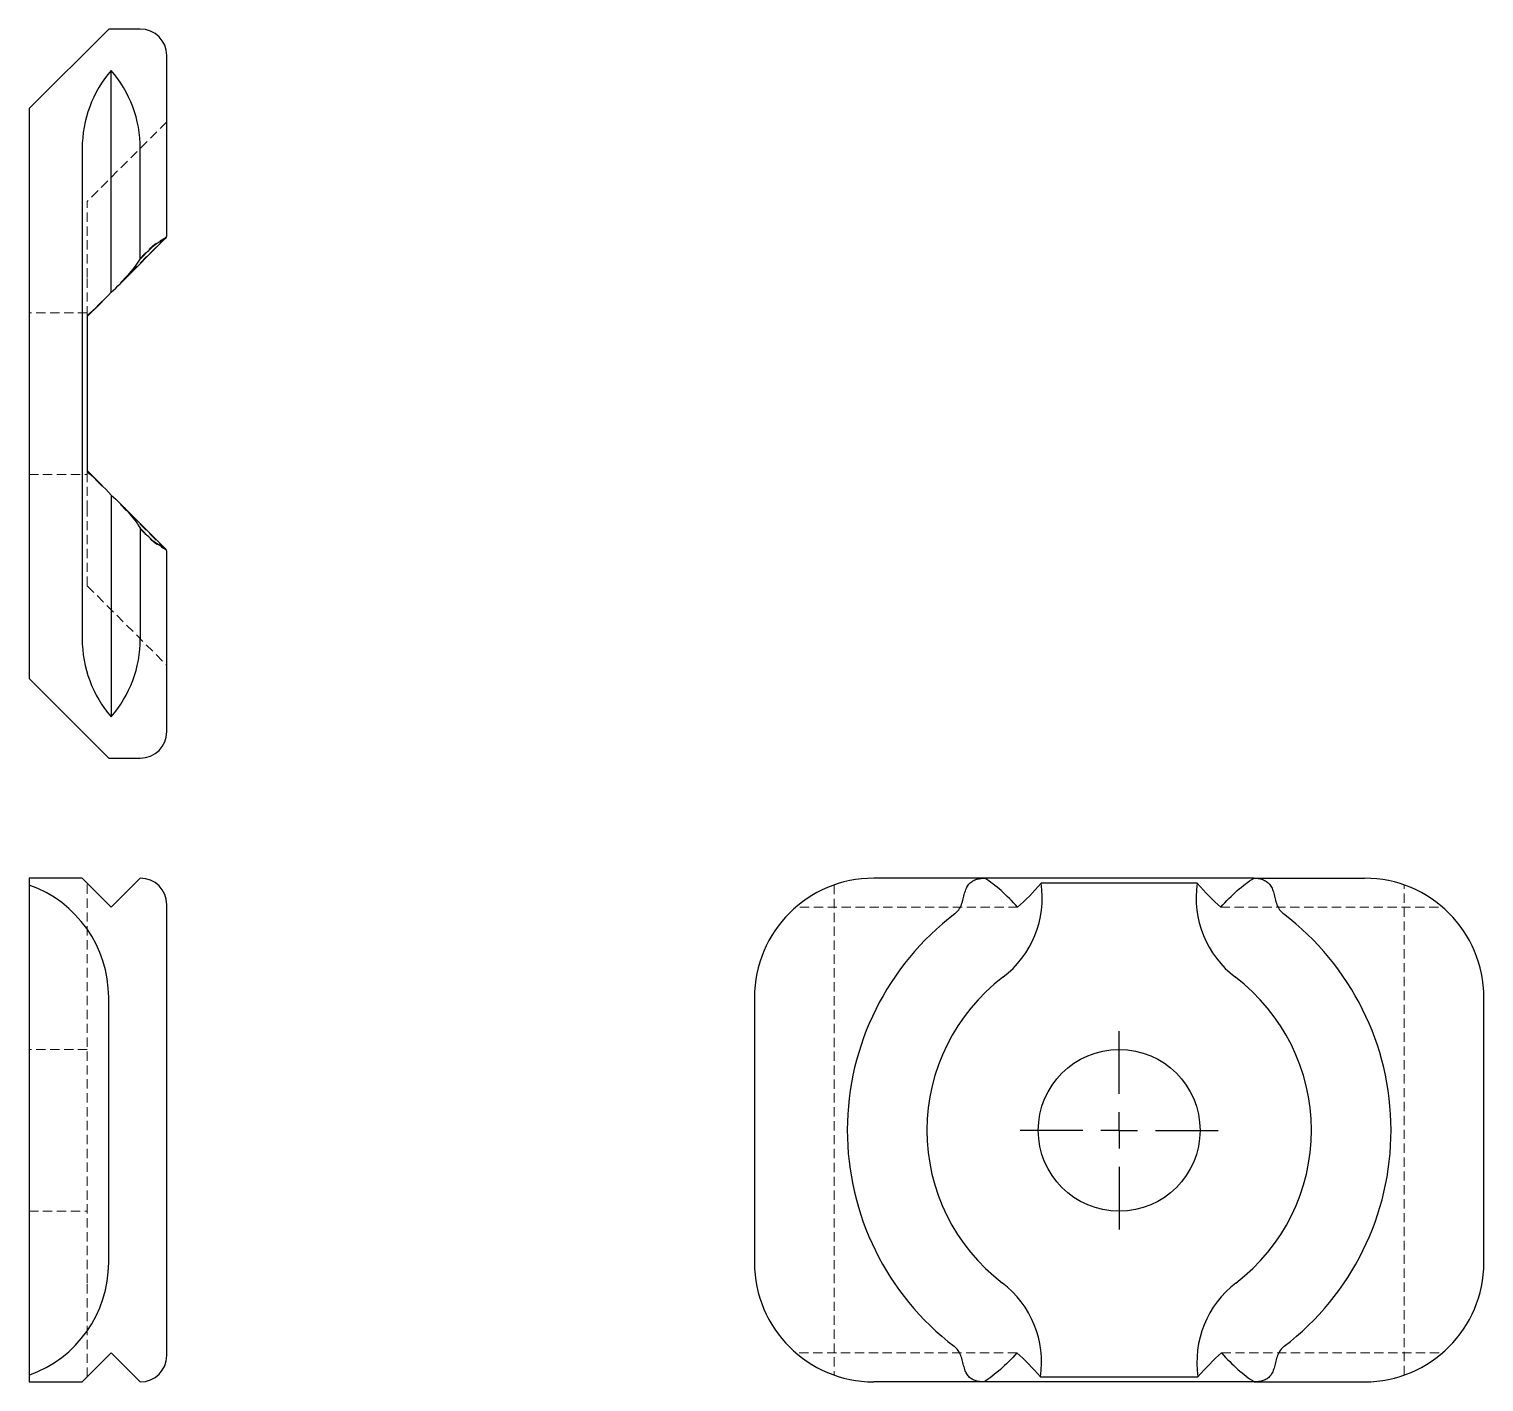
# Model space of a CAD drawing. Header units: millimetres. Extents: x 74 to 273, y 22 to 208.
import ezdxf

# ---------------------------------------------------------------- set-up
doc = ezdxf.new("R2010")
doc.units = ezdxf.units.MM
doc.linetypes.add('HIDDEN', pattern=[1.905, 1.27, -0.635])
doc.layers.add('10', color=7, linetype='Continuous')

# ---------------------------------------------------------------- blocks, each defined once
blk = doc.blocks.new('SW_CENTERMARKSYMBOL_0')
at = {"layer": '10', "color": 0}
for p, q in [((0, 5), (0, 13.59)), ((0, 0), (0, 2.5)), ((-5, 0), (-13.59, 0)), ((0, 0), (-2.5, 0)), ((0, 0), (0, -2.5)), ((0, 0), (2.5, 0)), ((5, 0), (13.59, 0)), ((0, -5), (0, -13.59))]:
    blk.add_line(p, q, dxfattribs=at)

msp = doc.modelspace()

# ---------------------------------------------------------------- linework, layer by layer
at = {"color": 7, "linetype": 'Continuous', "lineweight": 25}
for p, q in [((84.47, 208), (73.56, 197.09)), ((88.8, 208), (84.47, 208)), ((92.44, 191.64), (92.44, 204.36)), ((84.82, 171.92), (84.82, 202.34)), ((73.56, 197.09), (73.56, 191.64)), ((73.56, 191.64), (73.56, 124.36)), ((80.83, 191.64), (80.83, 124.36)), ((88.8, 176.45), (88.8, 191.64)), ((92.44, 179.62), (92.44, 191.64)), ((86.08, 173.11), (92.32, 179.35)), ((81.53, 168.56), (83.56, 170.59)), ((81.53, 168.71), (81.53, 147.29)), ((83.56, 145.42), (81.53, 147.44)), ((84.82, 144.08), (84.82, 113.66)), ((92.32, 136.66), (86.08, 142.9)), ((88.8, 139.56), (88.8, 124.36)), ((92.44, 124.36), (92.44, 136.38)), ((73.56, 124.36), (73.56, 118.91)), ((92.44, 111.64), (92.44, 124.36)), ((73.56, 118.91), (84.47, 108)), ((84.47, 108), (88.8, 108)), ((73.56, 91.55), (73.56, 90.61)), ((80.83, 91.55), (73.56, 91.55)), ((73.56, 90.61), (73.56, 23.39)), ((84.82, 87.56), (80.83, 91.55)), ((88.8, 91.55), (84.82, 87.56)), ((204.56, 91.55), (189.36, 91.55)), ((241.45, 91.55), (204.56, 91.55)), ((233.71, 90.85), (212.29, 90.85)), ((241.45, 91.55), (256.64, 91.55)), ((92.44, 75.18), (92.44, 87.91)), ((84.47, 38.82), (84.47, 75.18)), ((92.44, 38.82), (92.44, 75.18)), ((173, 75.18), (173, 38.82)), ((273, 38.82), (273, 75.18)), ((92.44, 26.09), (92.44, 38.82)), ((80.83, 22.45), (84.82, 26.44)), ((84.82, 26.44), (88.8, 22.45)), ((73.56, 23.39), (73.56, 22.45)), ((73.56, 22.45), (80.83, 22.45)), ((204.46, 22.45), (189.36, 22.45)), ((241.54, 22.45), (204.46, 22.45)), ((212.2, 23.15), (233.8, 23.15)), ((241.54, 22.45), (256.64, 22.45))]:
    msp.add_line(p, q, dxfattribs=at)
at = {"color": 7, "linetype": 'HIDDEN', "lineweight": 18}
for p, q in [((92.44, 195.27), (81.53, 184.37)), ((81.53, 173.95), (81.53, 184.37)), ((86.08, 173.2), (92.32, 179.44)), ((81.53, 168.71), (81.53, 173.95)), ((81.53, 168.65), (83.56, 170.68)), ((81.53, 169.09), (73.56, 169.09)), ((73.56, 146.91), (81.53, 146.91)), ((83.56, 145.32), (81.53, 147.35)), ((81.53, 142.06), (81.53, 147.29)), ((81.53, 131.64), (81.53, 142.06)), ((92.32, 136.56), (86.08, 142.8)), ((81.53, 131.64), (92.44, 120.73)), ((81.53, 77.96), (81.53, 90.85)), ((183.91, 90.61), (183.91, 23.39)), ((262.09, 23.39), (262.09, 90.61)), ((209.08, 87.56), (178.66, 87.56)), ((236.92, 87.56), (267.34, 87.56)), ((81.53, 36.02), (81.53, 77.96)), ((81.53, 68.05), (73.56, 68.05)), ((73.56, 45.87), (81.53, 45.87)), ((81.53, 23.15), (81.53, 36.02)), ((208.99, 26.44), (178.66, 26.44)), ((237.02, 26.44), (267.34, 26.44))]:
    msp.add_line(p, q, dxfattribs=at)
at = {"color": 7, "linetype": 'Continuous', "lineweight": 25}
msp.add_circle((223, 56.96), 11.09, dxfattribs=at)
for centre, radius, start, end in [((88.8, 204.36), 3.64, 0, 90), ((97.2, 191.64), 16.36, 139.1514, 180), ((72.44, 191.64), 16.36, 0, 40.8486), ((97.2, 124.36), 16.36, 180, 220.8486), ((72.44, 124.36), 16.36, 319.1514, 0), ((88.8, 111.64), 3.64, 270, 0), ((68.11, 75.18), 16.36, 0, 70.5288), ((88.8, 87.91), 3.64, 0, 90), ((189.36, 75.18), 16.36, 90, 180), ((198.81, 88.82), 13.64, 307.2165, 8.5569), ((247.19, 88.82), 13.64, 171.4431, 232.7835), ((256.64, 75.18), 16.36, 0, 90), ((198.81, 88.82), 2.73, 307.2165, 340.5288), ((247.19, 88.82), 2.73, 199.4712, 232.7835), ((223, 56.96), 37.27, 127.2165, 232.6131), ((223, 56.96), 37.27, 307.3869, 52.7835), ((223, 56.96), 26.36, 127.2165, 232.6131), ((223, 56.96), 26.36, 307.3869, 52.7835), ((68.11, 38.82), 16.36, 289.4712, 0), ((189.36, 38.82), 16.36, 180, 270), ((256.64, 38.82), 16.36, 270, 0), ((198.71, 25.18), 13.64, 351.4431, 52.6131), ((247.29, 25.18), 13.64, 127.3869, 188.5569), ((88.8, 26.09), 3.64, 270, 0), ((198.71, 25.18), 2.73, 19.4712, 52.6131), ((247.29, 25.18), 2.73, 127.3869, 160.5288)]:
    msp.add_arc(centre, radius, start, end, dxfattribs=at)
at = {"color": 7, "linetype": 'HIDDEN', "lineweight": 18}
for points, knots in [([(92.44, 179.72), (92.44, 179.62), (92.41, 179.55), (92.29, 179.41), (92.2, 179.34), (91.97, 179.21), (91.83, 179.14), (91.5, 178.96), (91.32, 178.85), (90.94, 178.59), (90.74, 178.44), (90.35, 178.11), (90.15, 177.93), (89.76, 177.55), (89.56, 177.35), (89.18, 176.95), (88.99, 176.75), (88.8, 176.54)], [0, 0, 0, 0, 0.125, 0.125, 0.25, 0.25, 0.375, 0.375, 0.5, 0.5, 0.625, 0.625, 0.75, 0.75, 0.875, 0.875, 1, 1, 1, 1]), ([(88.8, 139.46), (89.18, 139.05), (89.56, 138.64), (90.15, 138.08), (90.35, 137.9), (90.64, 137.65), (90.74, 137.57), (90.94, 137.42), (91.03, 137.35), (91.32, 137.15), (91.5, 137.05), (91.74, 136.91), (91.82, 136.87), (91.96, 136.79), (92.03, 136.76), (92.2, 136.66), (92.29, 136.6), (92.41, 136.46), (92.44, 136.38), (92.44, 136.29)], [0, 0, 0, 0, 0.25, 0.25, 0.375, 0.375, 0.4375, 0.4375, 0.5, 0.5, 0.625, 0.625, 0.6875, 0.6875, 0.75, 0.75, 0.875, 0.875, 1, 1, 1, 1])]:
    msp.add_open_spline(points, degree=3, knots=knots, dxfattribs=at)
at = {"color": 7, "linetype": 'Continuous', "lineweight": 25}
for points, knots in [([(88.8, 176.45), (89.18, 176.86), (89.56, 177.26), (90.15, 177.83), (90.35, 178.01), (90.64, 178.26), (90.74, 178.34), (90.94, 178.49), (91.03, 178.56), (91.32, 178.76), (91.5, 178.86), (91.74, 179), (91.82, 179.04), (91.96, 179.12), (92.03, 179.15), (92.2, 179.25), (92.29, 179.31), (92.41, 179.45), (92.44, 179.53), (92.44, 179.62)], [0, 0, 0, 0, 0.25, 0.25, 0.375, 0.375, 0.4375, 0.4375, 0.5, 0.5, 0.625, 0.625, 0.6875, 0.6875, 0.75, 0.75, 0.875, 0.875, 1, 1, 1, 1]), ([(92.44, 136.38), (92.44, 136.47), (92.41, 136.55), (92.29, 136.69), (92.2, 136.75), (91.97, 136.88), (91.83, 136.96), (91.5, 137.14), (91.32, 137.25), (90.94, 137.51), (90.74, 137.66), (90.35, 137.99), (90.15, 138.17), (89.76, 138.55), (89.56, 138.74), (89.18, 139.15), (88.99, 139.35), (88.8, 139.56)], [0, 0, 0, 0, 0.125, 0.125, 0.25, 0.25, 0.375, 0.375, 0.5, 0.5, 0.625, 0.625, 0.75, 0.75, 0.875, 0.875, 1, 1, 1, 1]), ([(201.38, 87.91), (201.47, 88.17), (201.55, 88.44), (201.69, 88.97), (201.75, 89.23), (201.88, 89.72), (201.96, 89.95), (202.14, 90.37), (202.25, 90.55), (202.51, 90.86), (202.66, 90.99), (202.99, 91.21), (203.17, 91.29), (203.55, 91.42), (203.74, 91.47), (204.15, 91.53), (204.35, 91.55), (204.56, 91.55)], [0, 0, 0, 0, 0.125, 0.125, 0.25, 0.25, 0.375, 0.375, 0.5, 0.5, 0.625, 0.625, 0.75, 0.75, 0.875, 0.875, 1, 1, 1, 1]), ([(241.45, 91.55), (241.86, 91.55), (242.26, 91.49), (242.83, 91.29), (243.01, 91.21), (243.26, 91.05), (243.34, 90.99), (243.49, 90.86), (243.56, 90.78), (243.76, 90.55), (243.86, 90.37), (244, 90.06), (244.04, 89.95), (244.12, 89.72), (244.15, 89.6), (244.25, 89.23), (244.31, 88.97), (244.45, 88.44), (244.53, 88.17), (244.62, 87.91)], [0, 0, 0, 0, 0.25, 0.25, 0.375, 0.375, 0.4375, 0.4375, 0.5, 0.5, 0.625, 0.625, 0.6875, 0.6875, 0.75, 0.75, 0.875, 0.875, 1, 1, 1, 1]), ([(204.46, 22.45), (204.05, 22.45), (203.64, 22.51), (203.08, 22.71), (202.9, 22.79), (202.65, 22.95), (202.57, 23.01), (202.42, 23.14), (202.35, 23.22), (202.15, 23.45), (202.05, 23.63), (201.91, 23.94), (201.87, 24.05), (201.79, 24.28), (201.76, 24.4), (201.66, 24.77), (201.6, 25.03), (201.46, 25.56), (201.38, 25.83), (201.29, 26.09)], [0, 0, 0, 0, 0.25, 0.25, 0.375, 0.375, 0.4375, 0.4375, 0.5, 0.5, 0.625, 0.625, 0.6875, 0.6875, 0.75, 0.75, 0.875, 0.875, 1, 1, 1, 1]), ([(244.72, 26.09), (244.62, 25.83), (244.55, 25.56), (244.41, 25.03), (244.34, 24.77), (244.21, 24.28), (244.14, 24.05), (243.96, 23.63), (243.85, 23.45), (243.59, 23.14), (243.44, 23.01), (243.11, 22.79), (242.93, 22.71), (242.55, 22.58), (242.35, 22.53), (241.95, 22.47), (241.75, 22.45), (241.54, 22.45)], [0, 0, 0, 0, 0.125, 0.125, 0.25, 0.25, 0.375, 0.375, 0.5, 0.5, 0.625, 0.625, 0.75, 0.75, 0.875, 0.875, 1, 1, 1, 1])]:
    msp.add_open_spline(points, degree=3, knots=knots, dxfattribs=at)
for points in [[(84.82, 171.92), (86.52, 173.43), (87.85, 174.94), (88.8, 176.45)], [(81.53, 168.71), (82.77, 169.78), (83.87, 170.85), (84.82, 171.92)], [(81.53, 147.29), (82.77, 146.22), (83.87, 145.15), (84.82, 144.08)], [(84.82, 144.08), (86.52, 142.57), (87.85, 141.07), (88.8, 139.56)], [(209.08, 87.56), (207.57, 89.26), (206.07, 90.59), (204.56, 91.55)], [(212.29, 90.85), (211.22, 89.6), (210.15, 88.51), (209.08, 87.56)], [(233.71, 90.85), (234.78, 89.6), (235.85, 88.51), (236.92, 87.56)], [(236.92, 87.56), (238.43, 89.26), (239.94, 90.59), (241.45, 91.55)], [(208.99, 26.44), (207.48, 24.74), (205.97, 23.41), (204.46, 22.45)], [(212.2, 23.15), (211.13, 24.4), (210.06, 25.49), (208.99, 26.44)], [(233.8, 23.15), (234.88, 24.4), (235.95, 25.49), (237.02, 26.44)], [(237.02, 26.44), (238.52, 24.74), (240.03, 23.41), (241.54, 22.45)]]:
    msp.add_open_spline(points, degree=3, dxfattribs=at)

# ---------------------------------------------------------------- block references
at = {"layer": '10'}
msp.add_blockref('SW_CENTERMARKSYMBOL_0', (223, 56.96), dxfattribs=at)

doc.saveas('drawing.dxf')
